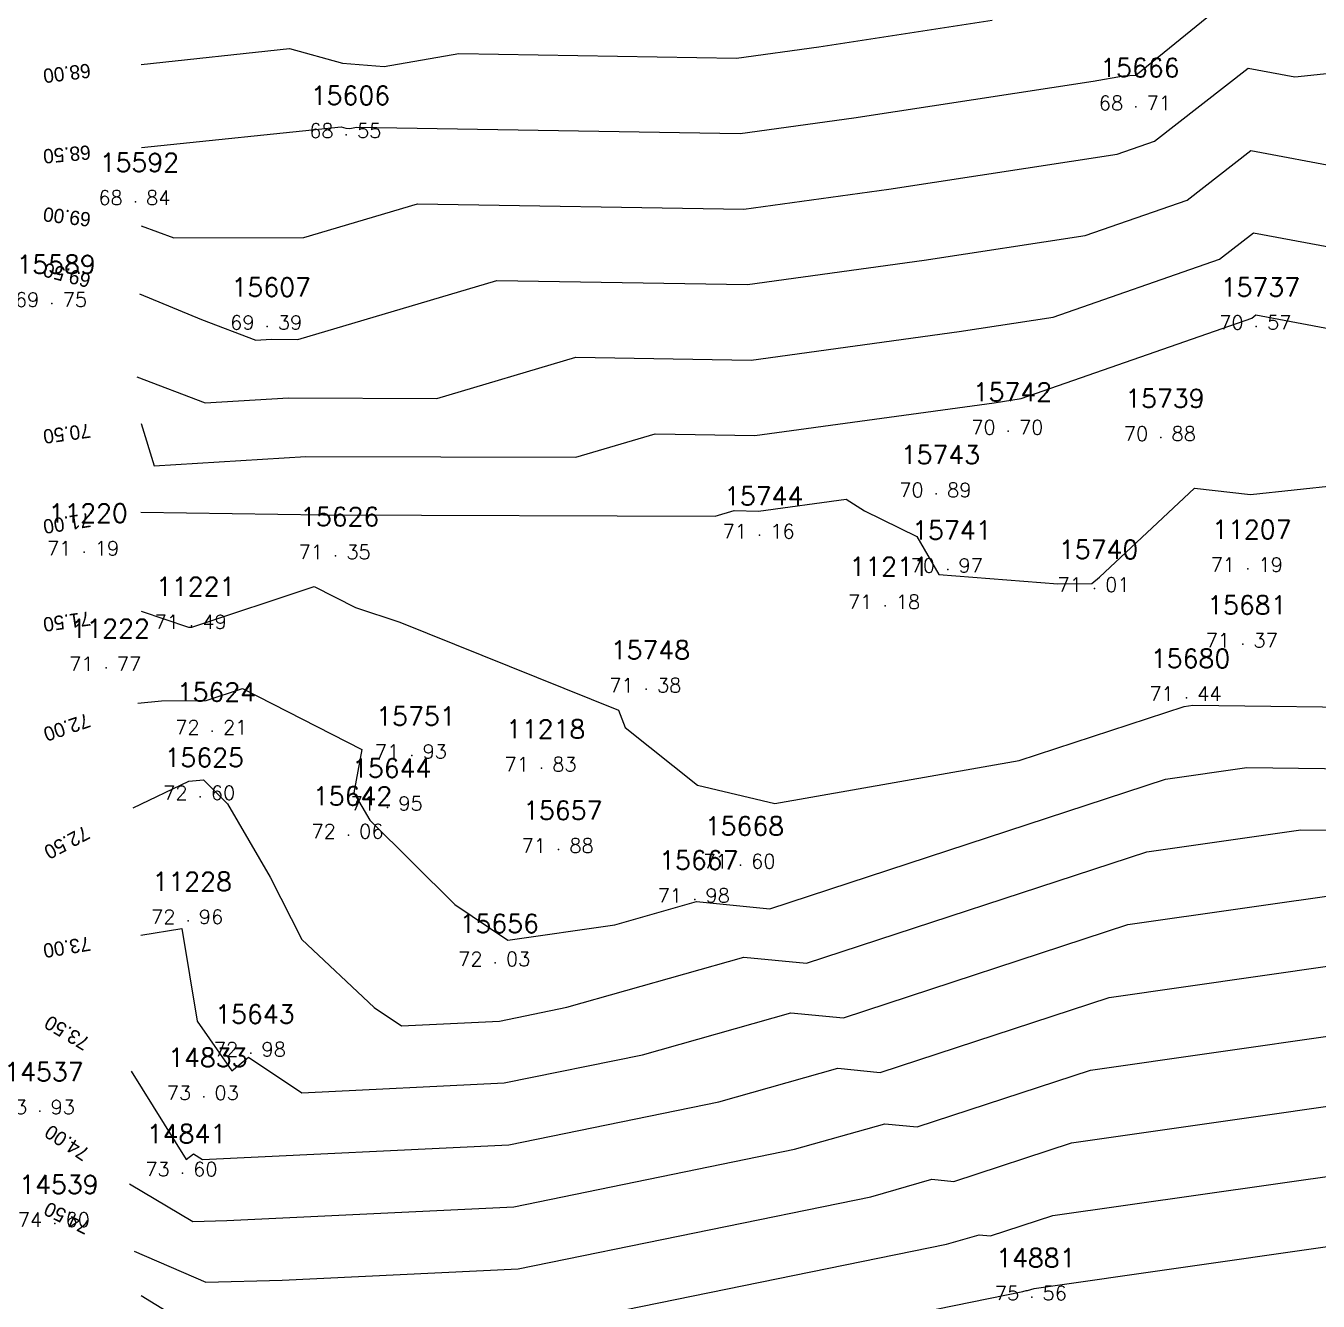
# Model space of a CAD drawing. Header units: millimetres. Extents: x 1412565 to 1412813, y 4931476 to 4931699.
# Drawn here: x 1412707.42 to 1412725.56, y 4931532.45 to 4931550.35 of the extents above; entities that cross this region are included whole.
import ezdxf
from ezdxf.enums import TextEntityAlignment as Align

# ---------------------------------------------------------------- set-up
doc = ezdxf.new("R2010")
doc.units = ezdxf.units.MM
for name, color, linetype in [('CIVIL', 50, 'Continuous'), ('CIVIL-DRAW', 80, 'Continuous'), ('CIVIL-NONAME', 130, 'Continuous'), ('CIVIL-TEXT', 240, 'Continuous'), ('CIVIL-Z', 50, 'Continuous'), ('Tcontours0', 7, 'Continuous'), ('Tcontours1', 7, 'Continuous'), ('Tcontours2', 7, 'Continuous')]:
    doc.layers.add(name, color=color, linetype=linetype)
doc.styles.add('CIVILCADMAIN', font='TXT.SHX')
doc.styles.add('MAVAT_HebTXT', font='hebtxt.shx')
doc.styles.get("Standard").update_dxf_attribs({"font": 'arial.ttf'})

# ---------------------------------------------------------------- blocks, each defined once
blk = doc.blocks.new('CIVIL-ZZ')
at = {"layer": 'CIVIL-DRAW'}
blk.add_point((0, 0), dxfattribs=at)
at = {"layer": 'CIVIL-NONAME'}
blk.add_attdef('NAME', text='', height=1.8, dxfattribs=at).set_placement((0, 2.1), align=Align.CENTER)
at = {"layer": 'CIVIL-TEXT', "flags": 8}
blk.add_attdef('TEXT', text='', height=2, dxfattribs=at).set_placement((0.2, -3.3), align=Align.CENTER)
at = {"layer": 'CIVIL-Z'}
blk.add_attdef('Z1', text='', height=1.6, dxfattribs=at).set_placement((-0.75, -0.225), align=Align.RIGHT)
blk.add_attdef('Z2', (0.75, -0.225), '', height=1.6, dxfattribs=at)

msp = doc.modelspace()

# ---------------------------------------------------------------- linework, layer by layer
at = {"layer": 'Tcontours0'}
for points, elevation in [([(1412708.981, 4931545.42), (1412709.939, 4931545.056), (1412711.109, 4931545.128), (1412713.191, 4931545.12), (1412715.142, 4931545.698), (1412717.601, 4931545.658), (1412720.52, 4931546.058), (1412721.84, 4931546.26), (1412724.172, 4931547.074), (1412724.649, 4931547.445), (1412726.587, 4931547.082), (1412730.151, 4931547.463), (1412730.872, 4931547.47), (1412732.699, 4931548.235), (1412732.773, 4931548.231), (1412733.759, 4931548.849), (1412733.838, 4931548.868), (1412736.708, 4931549.987), (1412737.678, 4931551.432)], 70), ([(1412714.4, 4931532.04), (1412720.345, 4931533.254), (1412720.8, 4931533.383), (1412720.962, 4931533.367), (1412721.835, 4931533.653), (1412729.103, 4931534.69), (1412729.429, 4931534.686), (1412729.721, 4931534.66), (1412730.231, 4931534.707), (1412731.219, 4931534.788), (1412732.607, 4931534.619), (1412734.439, 4931535.491), (1412735.798, 4931535.882), (1412737.996, 4931535.489), (1412738.327, 4931535.71), (1412739.751, 4931536.229), (1412741.439, 4931536.966), (1412743.295, 4931537.691), (1412743.911, 4931537.936), (1412744.007, 4931537.962), (1412746.51, 4931538.076), (1412747.043, 4931538.498)], 75), ([(1412709.042, 4931532.531), (1412710.132, 4931531.865)], 75)]:
    msp.add_lwpolyline(points, dxfattribs=dict(at, elevation=elevation))
at = {"layer": 'Tcontours1'}
for points, elevation in [([(1412709.042, 4931547.54), (1412709.498, 4931547.371), (1412711.325, 4931547.379), (1412712.92, 4931547.851), (1412717.498, 4931547.776), (1412719.535, 4931548.056), (1412722.739, 4931548.547), (1412723.263, 4931548.73), (1412724.577, 4931549.753), (1412725.231, 4931549.63), (1412726.435, 4931549.759), (1412731.164, 4931549.805), (1412732.462, 4931550.349), (1412733.1, 4931550.317), (1412733.745, 4931550.721)], 69), ([(1412709.042, 4931549.807), (1412711.124, 4931550.03), (1412711.867, 4931549.823), (1412712.453, 4931549.776), (1412713.499, 4931549.958), (1412717.395, 4931549.895), (1412718.55, 4931550.053), (1412720.982, 4931550.426)], 68), ([(1412709.038, 4931543.525), (1412711.599, 4931543.485), (1412717.095, 4931543.465), (1412717.364, 4931543.545), (1412717.704, 4931543.539), (1412718.934, 4931543.708), (1412719.19, 4931543.544), (1412719.927, 4931543.184), (1412720.234, 4931542.647), (1412721.905, 4931542.518), (1412722.381, 4931542.521), (1412722.492, 4931542.613), (1412723.822, 4931543.858), (1412724.607, 4931543.772), (1412725.834, 4931543.904)], 71), ([(1412708.994, 4931540.841), (1412709.329, 4931540.875), (1412709.955, 4931540.882), (1412710.462, 4931541.051), (1412712.14, 4931540.195), (1412712.027, 4931539.586), (1412712.25, 4931539.203), (1412713.444, 4931538.017), (1412714.188, 4931537.518), (1412715.69, 4931537.734), (1412716.836, 4931538.059), (1412717.863, 4931537.958), (1412723.415, 4931539.777), (1412724.558, 4931539.94), (1412727.101, 4931539.908)], 72), ([(1412709.036, 4931537.586), (1412709.614, 4931537.68), (1412709.826, 4931536.379), (1412710.316, 4931535.686), (1412710.549, 4931535.876), (1412711.298, 4931535.377), (1412714.137, 4931535.515), (1412716.079, 4931535.911), (1412718.158, 4931536.5), (1412718.896, 4931536.428), (1412722.888, 4931537.736), (1412726.073, 4931538.19)], 73), ([(1412708.879, 4931534.1), (1412709.766, 4931533.569), (1412710.242, 4931533.583), (1412714.269, 4931533.777), (1412718.212, 4931534.583), (1412719.479, 4931534.942), (1412719.929, 4931534.897), (1412722.362, 4931535.694), (1412727.588, 4931536.44)], 74)]:
    msp.add_lwpolyline(points, dxfattribs=dict(at, elevation=elevation))
at = {"layer": 'Tcontours2'}
for points, elevation in [([(1412709.046, 4931548.638), (1412711.848, 4931548.93), (1412711.915, 4931548.911), (1412711.968, 4931548.907), (1412712.064, 4931548.924), (1412717.446, 4931548.835), (1412719.043, 4931549.055), (1412722.403, 4931549.57), (1412722.827, 4931549.648), (1412723.001, 4931549.654), (1412724.47, 4931550.852)], 68.5), ([(1412709.017, 4931546.588), (1412709.887, 4931546.228), (1412710.653, 4931545.936), (1412710.864, 4931545.949), (1412711.239, 4931545.948), (1412714.031, 4931546.774), (1412717.549, 4931546.717), (1412720.028, 4931547.057), (1412722.289, 4931547.404), (1412723.718, 4931547.902), (1412724.613, 4931548.599), (1412725.909, 4931548.356), (1412728.293, 4931548.611), (1412731.018, 4931548.638), (1412732.581, 4931549.292), (1412732.937, 4931549.274), (1412733.752, 4931549.785), (1412734.27, 4931549.913), (1412736.389, 4931550.739)], 69.5), ([(1412709.04, 4931544.767), (1412709.225, 4931544.175), (1412711.354, 4931544.306), (1412715.143, 4931544.293), (1412716.253, 4931544.621), (1412717.652, 4931544.598), (1412721.013, 4931545.059), (1412721.39, 4931545.117), (1412724.626, 4931546.246), (1412724.685, 4931546.292), (1412727.265, 4931545.808)], 70.5), ([(1412709.04, 4931542.133), (1412709.707, 4931541.909), (1412709.754, 4931541.909), (1412711.468, 4931542.481), (1412712.047, 4931542.186), (1412712.673, 4931541.979), (1412715.738, 4931540.744), (1412715.835, 4931540.5), (1412716.85, 4931539.693), (1412717.933, 4931539.437), (1412721.363, 4931540.039), (1412723.678, 4931540.798), (1412723.801, 4931540.815), (1412726.713, 4931540.778)], 71.5), ([(1412708.929, 4931539.376), (1412709.711, 4931539.748), (1412709.914, 4931539.766), (1412710.255, 4931539.43), (1412710.85, 4931538.403), (1412711.295, 4931537.527), (1412712.313, 4931536.572), (1412712.696, 4931536.317), (1412714.072, 4931536.383), (1412715.013, 4931536.576), (1412717.497, 4931537.28), (1412718.38, 4931537.193), (1412723.152, 4931538.756), (1412725.316, 4931539.065), (1412727.489, 4931539.037)], 72.5), ([(1412708.942, 4931533.154), (1412709.949, 4931532.717), (1412711.019, 4931532.748), (1412714.334, 4931532.908), (1412719.279, 4931533.918), (1412720.139, 4931534.162), (1412720.445, 4931534.132), (1412722.098, 4931534.674), (1412728.346, 4931535.565), (1412729.041, 4931535.556), (1412729.666, 4931535.501), (1412730.109, 4931535.542), (1412732.859, 4931535.767), (1412733.227, 4931535.723), (1412733.712, 4931535.953), (1412736.352, 4931536.714), (1412737.893, 4931536.438), (1412739.011, 4931537.186), (1412740.735, 4931537.814), (1412741.222, 4931537.819), (1412743.06, 4931538.55), (1412743.841, 4931538.766), (1412745.671, 4931538.849), (1412746.971, 4931539.679)], 74.5), ([(1412708.903, 4931535.68), (1412709.673, 4931534.438), (1412709.775, 4931534.521), (1412709.9, 4931534.438), (1412714.203, 4931534.646), (1412717.146, 4931535.247), (1412718.818, 4931535.721), (1412719.412, 4931535.662), (1412722.625, 4931536.715), (1412726.831, 4931537.315)], 73.5), ([(1412714.465, 4931531.171), (1412721.412, 4931532.59), (1412721.461, 4931532.604), (1412721.478, 4931532.602), (1412721.572, 4931532.632), (1412725.655, 4931533.215), (1412729.657, 4931533.798), (1412729.714, 4931533.81), (1412729.815, 4931533.83), (1412729.988, 4931533.753), (1412730.712, 4931533.671), (1412731.988, 4931533.515), (1412735.166, 4931535.028), (1412735.243, 4931535.05), (1412735.475, 4931535.008), (1412737.691, 4931534.576), (1412738.105, 4931534.488), (1412739.038, 4931534.984), (1412741.804, 4931536.191), (1412743.591, 4931536.889), (1412744.784, 4931537.015), (1412746.011, 4931537.064), (1412747.031, 4931537.033)], 75.5)]:
    msp.add_lwpolyline(points, dxfattribs=dict(at, elevation=elevation))

# ---------------------------------------------------------------- block references
at = {"layer": 'CIVIL'}
ref = msp.add_blockref('CIVIL-ZZ', (1412723, 4931549.21, 68.71), dxfattribs=dict(at, xscale=0.2, yscale=0.2))
ref.add_attrib('Z2', '71', (1412723.15, 4931549.165), dxfattribs={"layer": 'CIVIL-Z', "height": 0.2, "style": 'CIVILCADMAIN'})
ref.add_attrib('Z1', '68', (1412722.48, 4931549.165), dxfattribs={"layer": 'CIVIL-Z', "height": 0.2, "style": 'CIVILCADMAIN'})
ref.add_attrib('NAME', '15666', (1412722.5, 4931549.63), dxfattribs={"layer": 'CIVIL-NONAME', "height": 0.26, "style": 'CIVILCADMAIN'})
ref = msp.add_blockref('CIVIL-ZZ', (1412711.92, 4931548.82, 68.55), dxfattribs=dict(at, xscale=0.2, yscale=0.2))
ref.add_attrib('Z2', '55', (1412712.07, 4931548.775), dxfattribs={"layer": 'CIVIL-Z', "height": 0.2, "style": 'CIVILCADMAIN'})
ref.add_attrib('Z1', '68', (1412711.4, 4931548.775), dxfattribs={"layer": 'CIVIL-Z', "height": 0.2, "style": 'CIVILCADMAIN'})
ref.add_attrib('NAME', '15606', (1412711.42, 4931549.24), dxfattribs={"layer": 'CIVIL-NONAME', "height": 0.26, "style": 'CIVILCADMAIN'})
ref = msp.add_blockref('CIVIL-ZZ', (1412708.96, 4931547.88, 68.84), dxfattribs=dict(at, xscale=0.2, yscale=0.2))
ref.add_attrib('Z2', '84', (1412709.11, 4931547.835), dxfattribs={"layer": 'CIVIL-Z', "height": 0.2, "style": 'CIVILCADMAIN'})
ref.add_attrib('Z1', '68', (1412708.44, 4931547.835), dxfattribs={"layer": 'CIVIL-Z', "height": 0.2, "style": 'CIVILCADMAIN'})
ref.add_attrib('NAME', '15592', (1412708.46, 4931548.3), dxfattribs={"layer": 'CIVIL-NONAME', "height": 0.26, "style": 'CIVILCADMAIN'})
ref = msp.add_blockref('CIVIL-ZZ', (1412707.79, 4931546.45, 69.75), dxfattribs=dict(at, xscale=0.2, yscale=0.2))
ref.add_attrib('Z2', '75', (1412707.94, 4931546.405), dxfattribs={"layer": 'CIVIL-Z', "height": 0.2, "style": 'CIVILCADMAIN'})
ref.add_attrib('Z1', '69', (1412707.27, 4931546.405), dxfattribs={"layer": 'CIVIL-Z', "height": 0.2, "style": 'CIVILCADMAIN'})
ref.add_attrib('NAME', '15589', (1412707.29, 4931546.87), dxfattribs={"layer": 'CIVIL-NONAME', "height": 0.26, "style": 'CIVILCADMAIN'})
ref = msp.add_blockref('CIVIL-ZZ', (1412710.81, 4931546.13, 69.39), dxfattribs=dict(at, xscale=0.2, yscale=0.2))
ref.add_attrib('Z2', '39', (1412710.96, 4931546.085), dxfattribs={"layer": 'CIVIL-Z', "height": 0.2, "style": 'CIVILCADMAIN'})
ref.add_attrib('Z1', '69', (1412710.29, 4931546.085), dxfattribs={"layer": 'CIVIL-Z', "height": 0.2, "style": 'CIVILCADMAIN'})
ref.add_attrib('NAME', '15607', (1412710.31, 4931546.55), dxfattribs={"layer": 'CIVIL-NONAME', "height": 0.26, "style": 'CIVILCADMAIN'})
ref = msp.add_blockref('CIVIL-ZZ', (1412724.69, 4931546.13, 70.57), dxfattribs=dict(at, xscale=0.2, yscale=0.2))
ref.add_attrib('Z2', '57', (1412724.84, 4931546.085), dxfattribs={"layer": 'CIVIL-Z', "height": 0.2, "style": 'CIVILCADMAIN'})
ref.add_attrib('Z1', '70', (1412724.17, 4931546.085), dxfattribs={"layer": 'CIVIL-Z', "height": 0.2, "style": 'CIVILCADMAIN'})
ref.add_attrib('NAME', '15737', (1412724.19, 4931546.55), dxfattribs={"layer": 'CIVIL-NONAME', "height": 0.26, "style": 'CIVILCADMAIN'})
ref = msp.add_blockref('CIVIL-ZZ', (1412721.21, 4931544.66, 70.7), dxfattribs=dict(at, xscale=0.2, yscale=0.2))
ref.add_attrib('Z2', '70', (1412721.36, 4931544.615), dxfattribs={"layer": 'CIVIL-Z', "height": 0.2, "style": 'CIVILCADMAIN'})
ref.add_attrib('Z1', '70', (1412720.69, 4931544.615), dxfattribs={"layer": 'CIVIL-Z', "height": 0.2, "style": 'CIVILCADMAIN'})
ref.add_attrib('NAME', '15742', (1412720.71, 4931545.08), dxfattribs={"layer": 'CIVIL-NONAME', "height": 0.26, "style": 'CIVILCADMAIN'})
ref = msp.add_blockref('CIVIL-ZZ', (1412723.35, 4931544.57, 70.88), dxfattribs=dict(at, xscale=0.2, yscale=0.2))
ref.add_attrib('Z2', '88', (1412723.5, 4931544.525), dxfattribs={"layer": 'CIVIL-Z', "height": 0.2, "style": 'CIVILCADMAIN'})
ref.add_attrib('Z1', '70', (1412722.83, 4931544.525), dxfattribs={"layer": 'CIVIL-Z', "height": 0.2, "style": 'CIVILCADMAIN'})
ref.add_attrib('NAME', '15739', (1412722.85, 4931544.99), dxfattribs={"layer": 'CIVIL-NONAME', "height": 0.26, "style": 'CIVILCADMAIN'})
ref = msp.add_blockref('CIVIL-ZZ', (1412720.2, 4931543.78, 70.89), dxfattribs=dict(at, xscale=0.2, yscale=0.2))
ref.add_attrib('Z2', '89', (1412720.35, 4931543.735), dxfattribs={"layer": 'CIVIL-Z', "height": 0.2, "style": 'CIVILCADMAIN'})
ref.add_attrib('Z1', '70', (1412719.68, 4931543.735), dxfattribs={"layer": 'CIVIL-Z', "height": 0.2, "style": 'CIVILCADMAIN'})
ref.add_attrib('NAME', '15743', (1412719.7, 4931544.2), dxfattribs={"layer": 'CIVIL-NONAME', "height": 0.26, "style": 'CIVILCADMAIN'})
ref = msp.add_blockref('CIVIL-ZZ', (1412717.72, 4931543.2, 71.16), dxfattribs=dict(at, xscale=0.2, yscale=0.2))
ref.add_attrib('Z2', '16', (1412717.87, 4931543.155), dxfattribs={"layer": 'CIVIL-Z', "height": 0.2, "style": 'CIVILCADMAIN'})
ref.add_attrib('Z1', '71', (1412717.2, 4931543.155), dxfattribs={"layer": 'CIVIL-Z', "height": 0.2, "style": 'CIVILCADMAIN'})
ref.add_attrib('NAME', '15744', (1412717.22, 4931543.62), dxfattribs={"layer": 'CIVIL-NONAME', "height": 0.26, "style": 'CIVILCADMAIN'})
ref = msp.add_blockref('CIVIL-ZZ', (1412708.24, 4931542.96, 71.19), dxfattribs=dict(at, xscale=0.2, yscale=0.2))
ref.add_attrib('Z2', '19', (1412708.39, 4931542.915), dxfattribs={"layer": 'CIVIL-Z', "height": 0.2, "style": 'CIVILCADMAIN'})
ref.add_attrib('Z1', '71', (1412707.72, 4931542.915), dxfattribs={"layer": 'CIVIL-Z', "height": 0.2, "style": 'CIVILCADMAIN'})
ref.add_attrib('NAME', '11220', (1412707.74, 4931543.38), dxfattribs={"layer": 'CIVIL-NONAME', "height": 0.26, "style": 'CIVILCADMAIN'})
ref = msp.add_blockref('CIVIL-ZZ', (1412711.77, 4931542.91, 71.35), dxfattribs=dict(at, xscale=0.2, yscale=0.2))
ref.add_attrib('Z2', '35', (1412711.92, 4931542.865), dxfattribs={"layer": 'CIVIL-Z', "height": 0.2, "style": 'CIVILCADMAIN'})
ref.add_attrib('Z1', '71', (1412711.25, 4931542.865), dxfattribs={"layer": 'CIVIL-Z', "height": 0.2, "style": 'CIVILCADMAIN'})
ref.add_attrib('NAME', '15626', (1412711.27, 4931543.33), dxfattribs={"layer": 'CIVIL-NONAME', "height": 0.26, "style": 'CIVILCADMAIN'})
ref = msp.add_blockref('CIVIL-ZZ', (1412724.57, 4931542.73, 71.19), dxfattribs=dict(at, xscale=0.2, yscale=0.2))
ref.add_attrib('Z2', '19', (1412724.72, 4931542.685), dxfattribs={"layer": 'CIVIL-Z', "height": 0.2, "style": 'CIVILCADMAIN'})
ref.add_attrib('Z1', '71', (1412724.05, 4931542.685), dxfattribs={"layer": 'CIVIL-Z', "height": 0.2, "style": 'CIVILCADMAIN'})
ref.add_attrib('NAME', '11207', (1412724.07, 4931543.15), dxfattribs={"layer": 'CIVIL-NONAME', "height": 0.26, "style": 'CIVILCADMAIN'})
ref = msp.add_blockref('CIVIL-ZZ', (1412720.36, 4931542.72, 70.97), dxfattribs=dict(at, xscale=0.2, yscale=0.2))
ref.add_attrib('Z2', '97', (1412720.51, 4931542.675), dxfattribs={"layer": 'CIVIL-Z', "height": 0.2, "style": 'CIVILCADMAIN'})
ref.add_attrib('Z1', '70', (1412719.84, 4931542.675), dxfattribs={"layer": 'CIVIL-Z', "height": 0.2, "style": 'CIVILCADMAIN'})
ref.add_attrib('NAME', '15741', (1412719.86, 4931543.14), dxfattribs={"layer": 'CIVIL-NONAME', "height": 0.26, "style": 'CIVILCADMAIN'})
ref = msp.add_blockref('CIVIL-ZZ', (1412722.42, 4931542.45, 71.01), dxfattribs=dict(at, xscale=0.2, yscale=0.2))
ref.add_attrib('Z2', '01', (1412722.57, 4931542.405), dxfattribs={"layer": 'CIVIL-Z', "height": 0.2, "style": 'CIVILCADMAIN'})
ref.add_attrib('Z1', '71', (1412721.9, 4931542.405), dxfattribs={"layer": 'CIVIL-Z', "height": 0.2, "style": 'CIVILCADMAIN'})
ref.add_attrib('NAME', '15740', (1412721.92, 4931542.87), dxfattribs={"layer": 'CIVIL-NONAME', "height": 0.26, "style": 'CIVILCADMAIN'})
ref = msp.add_blockref('CIVIL-ZZ', (1412719.48, 4931542.21, 71.18), dxfattribs=dict(at, xscale=0.2, yscale=0.2))
ref.add_attrib('Z2', '18', (1412719.63, 4931542.165), dxfattribs={"layer": 'CIVIL-Z', "height": 0.2, "style": 'CIVILCADMAIN'})
ref.add_attrib('Z1', '71', (1412718.96, 4931542.165), dxfattribs={"layer": 'CIVIL-Z', "height": 0.2, "style": 'CIVILCADMAIN'})
ref.add_attrib('NAME', '11211', (1412718.98, 4931542.63), dxfattribs={"layer": 'CIVIL-NONAME', "height": 0.26, "style": 'CIVILCADMAIN'})
ref = msp.add_blockref('CIVIL-ZZ', (1412709.75, 4931541.93, 71.49), dxfattribs=dict(at, xscale=0.2, yscale=0.2))
ref.add_attrib('Z2', '49', (1412709.9, 4931541.885), dxfattribs={"layer": 'CIVIL-Z', "height": 0.2, "style": 'CIVILCADMAIN'})
ref.add_attrib('Z1', '71', (1412709.23, 4931541.885), dxfattribs={"layer": 'CIVIL-Z', "height": 0.2, "style": 'CIVILCADMAIN'})
ref.add_attrib('NAME', '11221', (1412709.25, 4931542.35), dxfattribs={"layer": 'CIVIL-NONAME', "height": 0.26, "style": 'CIVILCADMAIN'})
ref = msp.add_blockref('CIVIL-ZZ', (1412724.5, 4931541.67, 71.37), dxfattribs=dict(at, xscale=0.2, yscale=0.2))
ref.add_attrib('Z2', '37', (1412724.65, 4931541.625), dxfattribs={"layer": 'CIVIL-Z', "height": 0.2, "style": 'CIVILCADMAIN'})
ref.add_attrib('Z1', '71', (1412723.98, 4931541.625), dxfattribs={"layer": 'CIVIL-Z', "height": 0.2, "style": 'CIVILCADMAIN'})
ref.add_attrib('NAME', '15681', (1412724, 4931542.09), dxfattribs={"layer": 'CIVIL-NONAME', "height": 0.26, "style": 'CIVILCADMAIN'})
ref = msp.add_blockref('CIVIL-ZZ', (1412708.55, 4931541.34, 71.77), dxfattribs=dict(at, xscale=0.2, yscale=0.2))
ref.add_attrib('Z2', '77', (1412708.7, 4931541.295), dxfattribs={"layer": 'CIVIL-Z', "height": 0.2, "style": 'CIVILCADMAIN'})
ref.add_attrib('Z1', '71', (1412708.03, 4931541.295), dxfattribs={"layer": 'CIVIL-Z', "height": 0.2, "style": 'CIVILCADMAIN'})
ref.add_attrib('NAME', '11222', (1412708.05, 4931541.76), dxfattribs={"layer": 'CIVIL-NONAME', "height": 0.26, "style": 'CIVILCADMAIN'})
ref = msp.add_blockref('CIVIL-ZZ', (1412716.13, 4931541.04, 71.38), dxfattribs=dict(at, xscale=0.2, yscale=0.2))
ref.add_attrib('Z2', '38', (1412716.28, 4931540.995), dxfattribs={"layer": 'CIVIL-Z', "height": 0.2, "style": 'CIVILCADMAIN'})
ref.add_attrib('Z1', '71', (1412715.61, 4931540.995), dxfattribs={"layer": 'CIVIL-Z', "height": 0.2, "style": 'CIVILCADMAIN'})
ref.add_attrib('NAME', '15748', (1412715.63, 4931541.46), dxfattribs={"layer": 'CIVIL-NONAME', "height": 0.26, "style": 'CIVILCADMAIN'})
ref = msp.add_blockref('CIVIL-ZZ', (1412723.71, 4931540.92, 71.44), dxfattribs=dict(at, xscale=0.2, yscale=0.2))
ref.add_attrib('Z2', '44', (1412723.86, 4931540.875), dxfattribs={"layer": 'CIVIL-Z', "height": 0.2, "style": 'CIVILCADMAIN'})
ref.add_attrib('Z1', '71', (1412723.19, 4931540.875), dxfattribs={"layer": 'CIVIL-Z', "height": 0.2, "style": 'CIVILCADMAIN'})
ref.add_attrib('NAME', '15680', (1412723.21, 4931541.34), dxfattribs={"layer": 'CIVIL-NONAME', "height": 0.26, "style": 'CIVILCADMAIN'})
ref = msp.add_blockref('CIVIL-ZZ', (1412710.04, 4931540.45, 72.21), dxfattribs=dict(at, xscale=0.2, yscale=0.2))
ref.add_attrib('Z2', '21', (1412710.19, 4931540.405), dxfattribs={"layer": 'CIVIL-Z', "height": 0.2, "style": 'CIVILCADMAIN'})
ref.add_attrib('Z1', '72', (1412709.52, 4931540.405), dxfattribs={"layer": 'CIVIL-Z', "height": 0.2, "style": 'CIVILCADMAIN'})
ref.add_attrib('NAME', '15624', (1412709.54, 4931540.87), dxfattribs={"layer": 'CIVIL-NONAME', "height": 0.26, "style": 'CIVILCADMAIN'})
ref = msp.add_blockref('CIVIL-ZZ', (1412712.84, 4931540.11, 71.93), dxfattribs=dict(at, xscale=0.2, yscale=0.2))
ref.add_attrib('Z2', '93', (1412712.99, 4931540.065), dxfattribs={"layer": 'CIVIL-Z', "height": 0.2, "style": 'CIVILCADMAIN'})
ref.add_attrib('Z1', '71', (1412712.32, 4931540.065), dxfattribs={"layer": 'CIVIL-Z', "height": 0.2, "style": 'CIVILCADMAIN'})
ref.add_attrib('NAME', '15751', (1412712.34, 4931540.53), dxfattribs={"layer": 'CIVIL-NONAME', "height": 0.26, "style": 'CIVILCADMAIN'})
ref = msp.add_blockref('CIVIL-ZZ', (1412714.66, 4931539.93, 71.83), dxfattribs=dict(at, xscale=0.2, yscale=0.2))
ref.add_attrib('Z2', '83', (1412714.81, 4931539.885), dxfattribs={"layer": 'CIVIL-Z', "height": 0.2, "style": 'CIVILCADMAIN'})
ref.add_attrib('Z1', '71', (1412714.14, 4931539.885), dxfattribs={"layer": 'CIVIL-Z', "height": 0.2, "style": 'CIVILCADMAIN'})
ref.add_attrib('NAME', '11218', (1412714.16, 4931540.35), dxfattribs={"layer": 'CIVIL-NONAME', "height": 0.26, "style": 'CIVILCADMAIN'})
ref = msp.add_blockref('CIVIL-ZZ', (1412709.87, 4931539.53, 72.6), dxfattribs=dict(at, xscale=0.2, yscale=0.2))
ref.add_attrib('Z2', '60', (1412710.02, 4931539.485), dxfattribs={"layer": 'CIVIL-Z', "height": 0.2, "style": 'CIVILCADMAIN'})
ref.add_attrib('Z1', '72', (1412709.35, 4931539.485), dxfattribs={"layer": 'CIVIL-Z', "height": 0.2, "style": 'CIVILCADMAIN'})
ref.add_attrib('NAME', '15625', (1412709.37, 4931539.95), dxfattribs={"layer": 'CIVIL-NONAME', "height": 0.26, "style": 'CIVILCADMAIN'})
ref = msp.add_blockref('CIVIL-ZZ', (1412712.5, 4931539.38, 71.95), dxfattribs=dict(at, xscale=0.2, yscale=0.2))
ref.add_attrib('Z2', '95', (1412712.65, 4931539.335), dxfattribs={"layer": 'CIVIL-Z', "height": 0.2, "style": 'CIVILCADMAIN'})
ref.add_attrib('Z1', '71', (1412711.98, 4931539.335), dxfattribs={"layer": 'CIVIL-Z', "height": 0.2, "style": 'CIVILCADMAIN'})
ref.add_attrib('NAME', '15644', (1412712, 4931539.8), dxfattribs={"layer": 'CIVIL-NONAME', "height": 0.26, "style": 'CIVILCADMAIN'})
ref = msp.add_blockref('CIVIL-ZZ', (1412711.95, 4931538.99, 72.06), dxfattribs=dict(at, xscale=0.2, yscale=0.2))
ref.add_attrib('Z2', '06', (1412712.1, 4931538.945), dxfattribs={"layer": 'CIVIL-Z', "height": 0.2, "style": 'CIVILCADMAIN'})
ref.add_attrib('Z1', '72', (1412711.43, 4931538.945), dxfattribs={"layer": 'CIVIL-Z', "height": 0.2, "style": 'CIVILCADMAIN'})
ref.add_attrib('NAME', '15642', (1412711.45, 4931539.41), dxfattribs={"layer": 'CIVIL-NONAME', "height": 0.26, "style": 'CIVILCADMAIN'})
ref = msp.add_blockref('CIVIL-ZZ', (1412714.9, 4931538.79, 71.88), dxfattribs=dict(at, xscale=0.2, yscale=0.2))
ref.add_attrib('Z2', '88', (1412715.05, 4931538.745), dxfattribs={"layer": 'CIVIL-Z', "height": 0.2, "style": 'CIVILCADMAIN'})
ref.add_attrib('Z1', '71', (1412714.38, 4931538.745), dxfattribs={"layer": 'CIVIL-Z', "height": 0.2, "style": 'CIVILCADMAIN'})
ref.add_attrib('NAME', '15657', (1412714.4, 4931539.21), dxfattribs={"layer": 'CIVIL-NONAME', "height": 0.26, "style": 'CIVILCADMAIN'})
ref = msp.add_blockref('CIVIL-ZZ', (1412717.45, 4931538.57, 71.6), dxfattribs=dict(at, xscale=0.2, yscale=0.2))
ref.add_attrib('Z2', '60', (1412717.6, 4931538.525), dxfattribs={"layer": 'CIVIL-Z', "height": 0.2, "style": 'CIVILCADMAIN'})
ref.add_attrib('Z1', '71', (1412716.93, 4931538.525), dxfattribs={"layer": 'CIVIL-Z', "height": 0.2, "style": 'CIVILCADMAIN'})
ref.add_attrib('NAME', '15668', (1412716.95, 4931538.99), dxfattribs={"layer": 'CIVIL-NONAME', "height": 0.26, "style": 'CIVILCADMAIN'})
ref = msp.add_blockref('CIVIL-ZZ', (1412716.81, 4931538.09, 71.98), dxfattribs=dict(at, xscale=0.2, yscale=0.2))
ref.add_attrib('Z2', '98', (1412716.96, 4931538.045), dxfattribs={"layer": 'CIVIL-Z', "height": 0.2, "style": 'CIVILCADMAIN'})
ref.add_attrib('Z1', '71', (1412716.29, 4931538.045), dxfattribs={"layer": 'CIVIL-Z', "height": 0.2, "style": 'CIVILCADMAIN'})
ref.add_attrib('NAME', '15667', (1412716.31, 4931538.51), dxfattribs={"layer": 'CIVIL-NONAME', "height": 0.26, "style": 'CIVILCADMAIN'})
ref = msp.add_blockref('CIVIL-ZZ', (1412709.7, 4931537.79, 72.96), dxfattribs=dict(at, xscale=0.2, yscale=0.2))
ref.add_attrib('Z2', '96', (1412709.85, 4931537.745), dxfattribs={"layer": 'CIVIL-Z', "height": 0.2, "style": 'CIVILCADMAIN'})
ref.add_attrib('Z1', '72', (1412709.18, 4931537.745), dxfattribs={"layer": 'CIVIL-Z', "height": 0.2, "style": 'CIVILCADMAIN'})
ref.add_attrib('NAME', '11228', (1412709.2, 4931538.21), dxfattribs={"layer": 'CIVIL-NONAME', "height": 0.26, "style": 'CIVILCADMAIN'})
ref = msp.add_blockref('CIVIL-ZZ', (1412714.01, 4931537.2, 72.03), dxfattribs=dict(at, xscale=0.2, yscale=0.2))
ref.add_attrib('Z2', '03', (1412714.16, 4931537.155), dxfattribs={"layer": 'CIVIL-Z', "height": 0.2, "style": 'CIVILCADMAIN'})
ref.add_attrib('Z1', '72', (1412713.49, 4931537.155), dxfattribs={"layer": 'CIVIL-Z', "height": 0.2, "style": 'CIVILCADMAIN'})
ref.add_attrib('NAME', '15656', (1412713.51, 4931537.62), dxfattribs={"layer": 'CIVIL-NONAME', "height": 0.26, "style": 'CIVILCADMAIN'})
ref = msp.add_blockref('CIVIL-ZZ', (1412710.58, 4931535.93, 72.98), dxfattribs=dict(at, xscale=0.2, yscale=0.2))
ref.add_attrib('Z2', '98', (1412710.73, 4931535.885), dxfattribs={"layer": 'CIVIL-Z', "height": 0.2, "style": 'CIVILCADMAIN'})
ref.add_attrib('Z1', '72', (1412710.06, 4931535.885), dxfattribs={"layer": 'CIVIL-Z', "height": 0.2, "style": 'CIVILCADMAIN'})
ref.add_attrib('NAME', '15643', (1412710.08, 4931536.35), dxfattribs={"layer": 'CIVIL-NONAME', "height": 0.26, "style": 'CIVILCADMAIN'})
ref = msp.add_blockref('CIVIL-ZZ', (1412709.92, 4931535.32, 73.03), dxfattribs=dict(at, xscale=0.2, yscale=0.2))
ref.add_attrib('Z2', '03', (1412710.07, 4931535.275), dxfattribs={"layer": 'CIVIL-Z', "height": 0.2, "style": 'CIVILCADMAIN'})
ref.add_attrib('Z1', '73', (1412709.4, 4931535.275), dxfattribs={"layer": 'CIVIL-Z', "height": 0.2, "style": 'CIVILCADMAIN'})
ref.add_attrib('NAME', '14833', (1412709.42, 4931535.74), dxfattribs={"layer": 'CIVIL-NONAME', "height": 0.26, "style": 'CIVILCADMAIN'})
ref = msp.add_blockref('CIVIL-ZZ', (1412707.62, 4931535.12, 73.93), dxfattribs=dict(at, xscale=0.2, yscale=0.2))
ref.add_attrib('Z2', '93', (1412707.77, 4931535.075), dxfattribs={"layer": 'CIVIL-Z', "height": 0.2, "style": 'CIVILCADMAIN'})
ref.add_attrib('Z1', '73', (1412707.1, 4931535.075), dxfattribs={"layer": 'CIVIL-Z', "height": 0.2, "style": 'CIVILCADMAIN'})
ref.add_attrib('NAME', '14537', (1412707.12, 4931535.54), dxfattribs={"layer": 'CIVIL-NONAME', "height": 0.26, "style": 'CIVILCADMAIN'})
ref = msp.add_blockref('CIVIL-ZZ', (1412709.62, 4931534.25, 73.6), dxfattribs=dict(at, xscale=0.2, yscale=0.2))
ref.add_attrib('Z2', '60', (1412709.77, 4931534.205), dxfattribs={"layer": 'CIVIL-Z', "height": 0.2, "style": 'CIVILCADMAIN'})
ref.add_attrib('Z1', '73', (1412709.1, 4931534.205), dxfattribs={"layer": 'CIVIL-Z', "height": 0.2, "style": 'CIVILCADMAIN'})
ref.add_attrib('NAME', '14841', (1412709.12, 4931534.67), dxfattribs={"layer": 'CIVIL-NONAME', "height": 0.26, "style": 'CIVILCADMAIN'})
ref = msp.add_blockref('CIVIL-ZZ', (1412707.83, 4931533.54, 74.6), dxfattribs=dict(at, xscale=0.2, yscale=0.2))
ref.add_attrib('Z2', '60', (1412707.98, 4931533.495), dxfattribs={"layer": 'CIVIL-Z', "height": 0.2, "style": 'CIVILCADMAIN'})
ref.add_attrib('Z1', '74', (1412707.31, 4931533.495), dxfattribs={"layer": 'CIVIL-Z', "height": 0.2, "style": 'CIVILCADMAIN'})
ref.add_attrib('NAME', '14539', (1412707.33, 4931533.96), dxfattribs={"layer": 'CIVIL-NONAME', "height": 0.26, "style": 'CIVILCADMAIN'})
ref = msp.add_blockref('CIVIL-ZZ', (1412721.54, 4931532.51, 75.56), dxfattribs=dict(at, xscale=0.2, yscale=0.2))
ref.add_attrib('Z2', '56', (1412721.69, 4931532.465), dxfattribs={"layer": 'CIVIL-Z', "height": 0.2, "style": 'CIVILCADMAIN'})
ref.add_attrib('Z1', '75', (1412721.02, 4931532.465), dxfattribs={"layer": 'CIVIL-Z', "height": 0.2, "style": 'CIVILCADMAIN'})
ref.add_attrib('NAME', '14881', (1412721.04, 4931532.93), dxfattribs={"layer": 'CIVIL-NONAME', "height": 0.26, "style": 'CIVILCADMAIN'})

# ---------------------------------------------------------------- texts
at = {"layer": 'Tcontours1', "style": 'MAVAT_HebTXT'}
for s, rotation, p in [('68.00', 186.9192, (1412708, 4931549.681, 68)), ('69.00', 173.0742, (1412708, 4931547.666, 69)), ('71.00', 188.6844, (1412708, 4931543.366, 71)), ('72.00', 198.7885, (1412708, 4931540.503, 72)), ('73.00', 189.213, (1412708, 4931537.418, 73)), ('74.00', 146.869, (1412708, 4931534.674, 74))]:
    msp.add_text(s, height=0.2, rotation=rotation, dxfattribs=at).set_placement(p, align=Align.MIDDLE_CENTER)
at = {"layer": 'Tcontours2', "style": 'MAVAT_HebTXT'}
for s, rotation, p in [('68.50', 185.2159, (1412708, 4931548.543, 68.5)), ('69.50', 165.6535, (1412708, 4931546.848, 69.5)), ('70.50', 187.7561, (1412708, 4931544.625, 70.5)), ('71.50', 187.896, (1412708, 4931541.988, 71.5)), ('72.50', 207.7333, (1412708, 4931538.887, 72.5)), ('73.50', 149.2979, (1412708, 4931536.216, 73.5)), ('74.50', 153.7762, (1412708, 4931533.618, 74.5))]:
    msp.add_text(s, height=0.2, rotation=rotation, dxfattribs=at).set_placement(p, align=Align.MIDDLE_CENTER)

doc.saveas('drawing.dxf')
